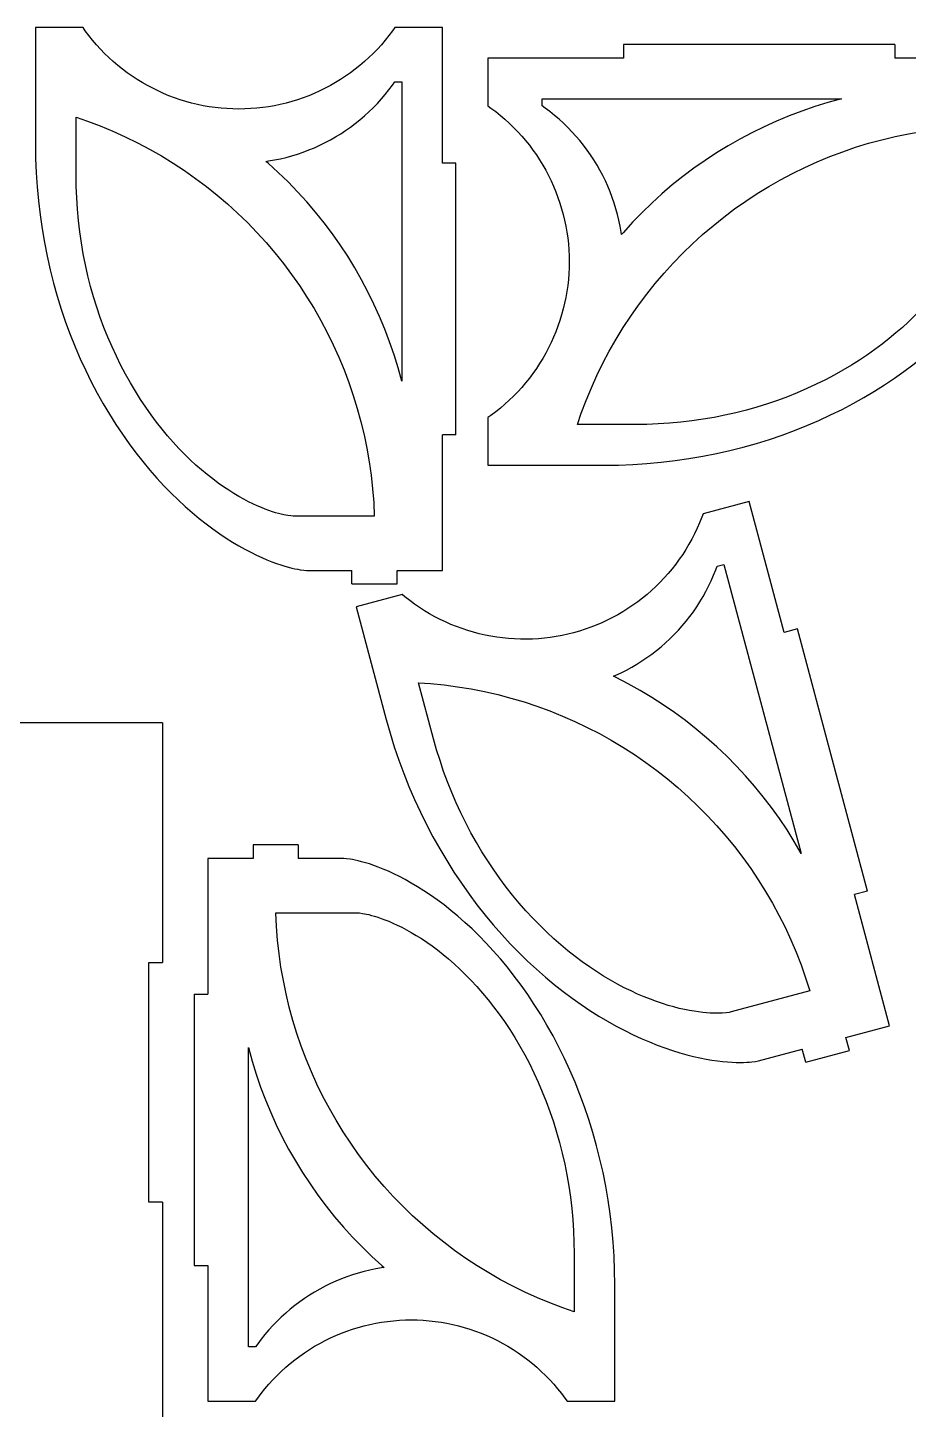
# Model space of a CAD drawing. Header units: centimetres. Extents: x 1 to 147, y 1 to 145.
# Drawn here: x 81.5 to 113.9, y 91.6 to 142.5 of the extents above; entities that cross this region are included whole.
import ezdxf

# ---------------------------------------------------------------- set-up
doc = ezdxf.new("R2010")
doc.units = ezdxf.units.CM
doc.layers.get('0').update_dxf_attribs({"lineweight": 25, "true_color": 0xffffff})

# ---------------------------------------------------------------- blocks, each defined once
blk = doc.blocks.new('block 32')
for p, q in [((0, 0), (-59, 0)), ((0, 0), (0, -8.833)), ((-0.5, -17.667), (-0.5, -8.833)), ((-0.5, -8.833), (0, -8.833)), ((0, -17.667), (-0.5, -17.667)), ((0, -17.667), (0, -26.5))]:
    blk.add_line(p, q)
blk = doc.blocks.new('block 3')
for p, q in [((-4.3, 0), (-4.823, -0.007)), ((0, 0), (-4.3, 0)), ((0, -1.756), (0, 0)), ((-8.427, -0.432), (-8.925, -0.545)), ((-7.924, -0.332), (-8.427, -0.432)), ((-7.415, -0.245), (-7.924, -0.332)), ((-6.902, -0.17), (-7.415, -0.245)), ((-6.386, -0.109), (-6.902, -0.17)), ((-5.867, -0.062), (-6.386, -0.109)), ((-5.346, -0.027), (-5.867, -0.062)), ((-4.823, -0.007), (-5.346, -0.027)), ((-10.379, -0.955), (-10.848, -1.114)), ((-9.901, -0.807), (-10.379, -0.955)), ((-9.417, -0.67), (-9.901, -0.807)), ((-8.925, -0.545), (-9.417, -0.67)), ((-11.761, -1.464), (-12.202, -1.654)), ((-11.309, -1.284), (-11.761, -1.464)), ((-10.848, -1.114), (-11.309, -1.284)), ((-12.634, -1.853), (-13.055, -2.061)), ((-12.202, -1.654), (-12.634, -1.853)), ((-0.462, -2.106), (-0.29, -1.969)), ((-0.29, -1.969), (-0.114, -1.837)), ((-0.114, -1.837), (0, -1.756)), ((-13.863, -2.5), (-14.25, -2.73)), ((-13.465, -2.277), (-13.863, -2.5)), ((-13.055, -2.061), (-13.465, -2.277)), ((-0.95, -2.55), (-0.792, -2.397)), ((-0.792, -2.397), (-0.629, -2.249)), ((-0.629, -2.249), (-0.462, -2.106)), ((-14.624, -2.966), (-14.986, -3.208)), ((-14.25, -2.73), (-14.624, -2.966)), ((-1.531, -3.21), (-1.394, -3.038)), ((-1.394, -3.038), (-1.251, -2.871)), ((-1.251, -2.871), (-1.103, -2.708)), ((-1.103, -2.708), (-0.95, -2.55)), ((-15.335, -3.455), (-15.671, -3.706)), ((-14.986, -3.208), (-15.335, -3.455)), ((-1.79, -3.565), (-1.663, -3.385)), ((-1.663, -3.385), (-1.531, -3.21)), ((-15.994, -3.96), (-16.303, -4.218)), ((-15.671, -3.706), (-15.994, -3.96)), ((-2.134, -4.128), (-2.025, -3.937)), ((-2.025, -3.937), (-1.91, -3.749)), ((-1.91, -3.749), (-1.79, -3.565)), ((-16.599, -4.477), (-16.881, -4.738)), ((-16.303, -4.218), (-16.599, -4.477)), ((-2.424, -4.72), (-2.334, -4.52)), ((-2.334, -4.52), (-2.237, -4.322)), ((-2.237, -4.322), (-2.134, -4.128)), ((-17.15, -5), (-17.405, -5.262)), ((-16.881, -4.738), (-17.15, -5)), ((-2.586, -5.129), (-2.508, -4.923)), ((-2.508, -4.923), (-2.424, -4.72)), ((-17.646, -5.523), (-17.873, -5.782)), ((-17.405, -5.262), (-17.646, -5.523)), ((-2.78, -5.759), (-2.722, -5.547)), ((-2.722, -5.547), (-2.657, -5.337)), ((-2.657, -5.337), (-2.586, -5.129)), ((-18.087, -6.04), (-18.288, -6.294)), ((-17.873, -5.782), (-18.087, -6.04)), ((-2.876, -6.188), (-2.831, -5.973)), ((-2.831, -5.973), (-2.78, -5.759)), ((-18.475, -6.545), (-18.65, -6.792)), ((-18.288, -6.294), (-18.475, -6.545)), ((-2.945, -6.623), (-2.914, -6.405)), ((-2.914, -6.405), (-2.876, -6.188)), ((-18.811, -7.034), (-18.96, -7.27)), ((-18.65, -6.792), (-18.811, -7.034)), ((-2.997, -7.28), (-2.986, -7.06)), ((-2.986, -7.06), (-2.969, -6.841)), ((-2.969, -6.841), (-2.945, -6.623)), ((-19.097, -7.5), (-19.222, -7.723)), ((-18.96, -7.27), (-19.097, -7.5)), ((-3, -7.5), (-2.997, -7.28)), ((-2.997, -7.72), (-3, -7.5)), ((-19.437, -8.147), (-19.529, -8.346)), ((-19.335, -7.939), (-19.437, -8.147)), ((-19.222, -7.723), (-19.335, -7.939)), ((-2.986, -7.94), (-2.997, -7.72)), ((-2.969, -8.159), (-2.986, -7.94)), ((-19.611, -8.536), (-19.682, -8.716)), ((-19.529, -8.346), (-19.611, -8.536)), ((-2.945, -8.377), (-2.969, -8.159)), ((-2.914, -8.595), (-2.945, -8.377)), ((-2.876, -8.812), (-2.914, -8.595)), ((-19.799, -9.045), (-19.845, -9.193)), ((-19.745, -8.886), (-19.799, -9.045)), ((-19.682, -8.716), (-19.745, -8.886)), ((-2.831, -9.027), (-2.876, -8.812)), ((-2.78, -9.241), (-2.831, -9.027)), ((-19.96, -9.668), (-19.975, -9.755)), ((-19.94, -9.568), (-19.96, -9.668)), ((-19.915, -9.455), (-19.94, -9.568)), ((-19.883, -9.33), (-19.915, -9.455)), ((-19.845, -9.193), (-19.883, -9.33)), ((-2.722, -9.453), (-2.78, -9.241)), ((-2.657, -9.663), (-2.722, -9.453)), ((-2.586, -9.871), (-2.657, -9.663)), ((-19.993, -9.891), (-20, -9.993)), ((-20, -9.993), (-20, -11.667)), ((-19.975, -9.755), (-19.993, -9.891)), ((-2.508, -10.077), (-2.586, -9.871)), ((-2.424, -10.28), (-2.508, -10.077)), ((-2.334, -10.48), (-2.424, -10.28)), ((-2.237, -10.678), (-2.334, -10.48)), ((-2.134, -10.872), (-2.237, -10.678)), ((-2.025, -11.063), (-2.134, -10.872)), ((-1.91, -11.251), (-2.025, -11.063)), ((-20.5, -11.667), (-20.5, -13.333)), ((-20.5, -11.667), (-20, -11.667)), ((-1.79, -11.435), (-1.91, -11.251)), ((-1.663, -11.614), (-1.79, -11.435)), ((-1.531, -11.79), (-1.663, -11.614)), ((-1.394, -11.962), (-1.531, -11.79)), ((-1.251, -12.129), (-1.394, -11.962)), ((-1.103, -12.292), (-1.251, -12.129)), ((-0.95, -12.45), (-1.103, -12.292)), ((-0.792, -12.603), (-0.95, -12.45)), ((-0.629, -12.751), (-0.792, -12.603)), ((-0.462, -12.894), (-0.629, -12.751)), ((-0.29, -13.031), (-0.462, -12.894)), ((-0.114, -13.163), (-0.29, -13.031)), ((0, -13.244), (-0.114, -13.163)), ((-20.5, -13.333), (-20, -13.333)), ((-20, -13.333), (-20, -15)), ((0, -15), (0, -13.244)), ((-20, -15), (-15, -15)), ((-15, -15.5), (-15, -15)), ((-15, -15), (-15, -15)), ((-5, -15.5), (-5, -15)), ((-5, -15), (-5, -15)), ((-5, -15), (0, -15)), ((-15, -15.5), (-10, -15.5)), ((-10, -15.5), (-5, -15.5))]:
    blk.add_line(p, q)
blk = doc.blocks.new('block 2')
for p, q in [((-0.7587, -0.81543), (-0.4089, -0.45447)), ((-0.4089, -0.45447), (-0.0706, -0.0827)), ((-0.0706, -0.0827), (0, 0)), ((0, 0), (0.0138, -0.09676)), ((0.0138, -0.09676), (0.0516, -0.31339)), ((0.0516, -0.31339), (0.0962, -0.52872)), ((-1.1197, -1.16522), (-0.7587, -0.81543)), ((0.0962, -0.52872), (0.1475, -0.74254)), ((0.1475, -0.74254), (0.2055, -0.95465)), ((0.2055, -0.95465), (0.2702, -1.16484)), ((-1.8736, -1.82993), (-1.4914, -1.5035)), ((-1.4914, -1.5035), (-1.1197, -1.16522)), ((0.2702, -1.16484), (0.3414, -1.37288)), ((0.3414, -1.37288), (0.4192, -1.57858)), ((-2.2659, -2.1442), (-1.8736, -1.82993)), ((0.4192, -1.57858), (0.5033, -1.78175)), ((0.5033, -1.78175), (0.5938, -1.98218)), ((0.5938, -1.98218), (0.6905, -2.17966)), ((-3.0791, -2.735), (-2.6678, -2.44598)), ((-2.6678, -2.44598), (-2.2659, -2.1442)), ((0.6905, -2.17966), (0.7934, -2.37399)), ((0.7934, -2.37399), (0.9024, -2.565)), ((-3.9277, -3.27359), (-3.4992, -3.01096)), ((-3.4992, -3.01096), (-3.0791, -2.735)), ((0.9024, -2.565), (1.0173, -2.7525)), ((1.0173, -2.7525), (1.138, -2.9363)), ((1.138, -2.9363), (1.2645, -3.11621)), ((-4.8086, -3.75783), (-4.3643, -3.52263)), ((-4.3643, -3.52263), (-3.9277, -3.27359)), ((1.2645, -3.11621), (1.3965, -3.29207)), ((1.3965, -3.29207), (1.534, -3.46369)), ((1.534, -3.46369), (1.6768, -3.63091)), ((-5.71805, -4.18579), (-5.25995, -3.97894)), ((-5.25995, -3.97894), (-4.8086, -3.75783)), ((1.6768, -3.63091), (1.8248, -3.79355)), ((1.8248, -3.79355), (1.9778, -3.95146)), ((1.9778, -3.95146), (2.1358, -4.10449)), ((-7.12814, -4.71863), (-6.6526, -4.5558)), ((-6.6526, -4.5558), (-6.18242, -4.37814)), ((-6.18242, -4.37814), (-5.71805, -4.18579)), ((2.1358, -4.10449), (2.2984, -4.25249)), ((2.2984, -4.25249), (2.4656, -4.39531)), ((2.4656, -4.39531), (2.6372, -4.53281)), ((2.6372, -4.53281), (2.8131, -4.66484)), ((-8.10449, -5.00171), (-7.60855, -4.86641)), ((2.9276, -5.00171), (-8.10449, -5.00171)), ((-7.60855, -4.86641), (-7.12814, -4.71863)), ((2.8131, -4.66484), (2.9276, -4.7453)), ((2.9276, -4.7453), (2.9276, -5.00171))]:
    blk.add_line(p, q)
blk = doc.blocks.new('блок 1')
for p, q in [((-2.5565, -0.0055), (-2.1378, 0)), ((-2.1378, 0), (0, 0)), ((0, 0), (-0.1437, -0.4198)), ((-6.2311, -0.5359), (-5.8378, -0.436)), ((-5.8378, -0.436), (-5.4394, -0.3458)), ((-5.4394, -0.3458), (-5.0366, -0.2657)), ((-5.0366, -0.2657), (-4.6299, -0.1958)), ((-4.6299, -0.1958), (-4.2198, -0.1363)), ((-4.2198, -0.1363), (-3.8068, -0.0874)), ((-3.8068, -0.0874), (-3.3916, -0.0493)), ((-3.3916, -0.0493), (-2.9746, -0.0219)), ((-2.9746, -0.0219), (-2.5565, -0.0055)), ((-0.1437, -0.4198), (-0.3214, -0.89)), ((-7.745, -1.0274), (-7.37643, -0.8914)), ((-7.37643, -0.8914), (-7.00096, -0.7639)), ((-7.00096, -0.7639), (-6.619, -0.6453)), ((-6.619, -0.6453), (-6.2311, -0.5359)), ((-0.3214, -0.89), (-0.5137, -1.3544)), ((-9.14189, -1.6489), (-8.80505, -1.4827)), ((-8.80505, -1.4827), (-8.45972, -1.3235)), ((-8.45972, -1.3235), (-8.10625, -1.1716)), ((-8.10625, -1.1716), (-7.745, -1.0274)), ((-0.5137, -1.3544), (-0.7206, -1.8125)), ((-10.09784, -2.1841), (-9.78857, -2)), ((-9.78857, -2), (-9.46983, -1.8215)), ((-9.46983, -1.8215), (-9.14189, -1.6489)), ((-0.7206, -1.8125), (-0.9417, -2.2639)), ((-10.6868, -2.5665), (-10.39732, -2.3731)), ((-10.39732, -2.3731), (-10.09784, -2.1841)), ((-0.9417, -2.2639), (-1.1769, -2.7081)), ((-11.49307, -3.1684), (-11.23485, -2.9647)), ((-11.23485, -2.9647), (-10.96605, -2.7639)), ((-10.96605, -2.7639), (-10.6868, -2.5665)), ((-1.1769, -2.7081), (-1.4259, -3.1447)), ((-11.97723, -3.58191), (-11.74057, -3.3743)), ((-11.74057, -3.3743), (-11.49307, -3.1684)), ((-1.4259, -3.1447), (-1.6886, -3.57324)), ((-12.62166, -4.20935), (-12.41782, -4)), ((-12.41782, -4), (-12.20299, -3.79066)), ((-12.20299, -3.79066), (-11.97723, -3.58191)), ((-1.9645, -3.99335), (-2.2535, -4.40457)), ((-1.6886, -3.57324), (-1.9645, -3.99335)), ((-12.99657, -4.62573), (-12.81456, -4.41811)), ((-12.81456, -4.41811), (-12.62166, -4.20935)), ((-2.2535, -4.40457), (-2.5553, -4.80652)), ((-13.47804, -5.23607), (-13.32817, -5.03528)), ((-13.32817, -5.03528), (-13.16774, -4.83165)), ((-13.16774, -4.83165), (-12.99657, -4.62573)), ((-2.5553, -4.80652), (-2.8696, -5.19879)), ((-13.74666, -5.62695), (-13.61748, -5.43347)), ((-13.61748, -5.43347), (-13.47804, -5.23607)), ((-3.196, -5.58099), (-3.5343, -5.95276)), ((-2.8696, -5.19879), (-3.196, -5.58099)), ((-14.07517, -6.17856), (-13.97525, -6)), ((-13.97525, -6), (-13.86583, -5.81596)), ((-13.86583, -5.81596), (-13.74666, -5.62695)), ((-3.5343, -5.95276), (-3.8841, -6.31372)), ((-14.32106, -6.67651), (-14.24773, -6.51727)), ((-14.24773, -6.51727), (-14.16588, -6.35114)), ((-14.16588, -6.35114), (-14.07517, -6.17856)), ((-3.8841, -6.31372), (-4.2451, -6.66351)), ((-14.53696, -7.23607), (-14.49376, -7.10858)), ((-14.49376, -7.10858), (-14.44366, -6.97258)), ((-14.44366, -6.97258), (-14.38623, -6.82843)), ((-14.38623, -6.82843), (-14.32106, -6.67651)), ((-4.6168, -7.00179), (-4.999, -7.32822)), ((-4.2451, -6.66351), (-4.6168, -7.00179)), ((-14.65009, -7.65417), (-14.62978, -7.56403)), ((-14.62978, -7.56403), (-14.60448, -7.46411)), ((-14.60448, -7.46411), (-14.5737, -7.35468)), ((-14.5737, -7.35468), (-14.53696, -7.23607)), ((-4.999, -7.32822), (-5.3913, -7.64249)), ((-14.6978, -7.99451), (-14.69212, -7.9126)), ((-14.6978, -10.99216), (-14.6978, -7.99451)), ((-14.69212, -7.9126), (-14.67789, -7.80423)), ((-14.67789, -7.80423), (-14.65009, -7.65417)), ((-5.7932, -7.94427), (-6.2045, -8.23329)), ((-5.3913, -7.64249), (-5.7932, -7.94427)), ((-6.6246, -8.50925), (-7.05315, -8.77188)), ((-6.2045, -8.23329), (-6.6246, -8.50925)), ((-7.48975, -9.02092), (-7.93396, -9.25612)), ((-7.05315, -8.77188), (-7.48975, -9.02092)), ((-8.38535, -9.47723), (-8.84345, -9.68408)), ((-7.93396, -9.25612), (-8.38535, -9.47723)), ((-9.778, -10.05409), (-10.25354, -10.21692)), ((-9.30782, -9.87643), (-9.778, -10.05409)), ((-8.84345, -9.68408), (-9.30782, -9.87643)), ((-11.70752, -10.61467), (-12.19971, -10.7166)), ((-11.21877, -10.49734), (-11.70752, -10.61467)), ((-10.73395, -10.3647), (-11.21877, -10.49734)), ((-10.25354, -10.21692), (-10.73395, -10.3647)), ((-14.19316, -10.96843), (-14.6978, -10.99216)), ((-13.69208, -10.929), (-14.19316, -10.96843)), ((-13.19247, -10.87384), (-13.69208, -10.929)), ((-12.69486, -10.80302), (-13.19247, -10.87384)), ((-12.19971, -10.7166), (-12.69486, -10.80302))]:
    blk.add_line(p, q)

msp = doc.modelspace()

# ---------------------------------------------------------------- block references
for name, p, rotation in [('block 3', (81.743, 142.545), 90), ('block 3', (98.418, 126.418), 180), ('block 2', (90.242, 137.617), 90), ('block 2', (103.345, 134.916), 180), ('блок 1', (83.243, 139.242), 90), ('блок 1', (101.72, 127.918), 180), ('block 3', (93.561, 121.203), 105), ('block 2', (103.045, 118.643), 105), ('блок 1', (95.865, 118.402), 105), ('block 3', (103.098, 91.926), 270), ('блок 1', (101.598, 95.228), 270), ('block 2', (94.6, 96.854), 270)]:
    msp.add_blockref(name, p, dxfattribs=dict(rotation=rotation))
msp.add_blockref('block 32', (86.423, 116.926))

doc.saveas('drawing.dxf')
